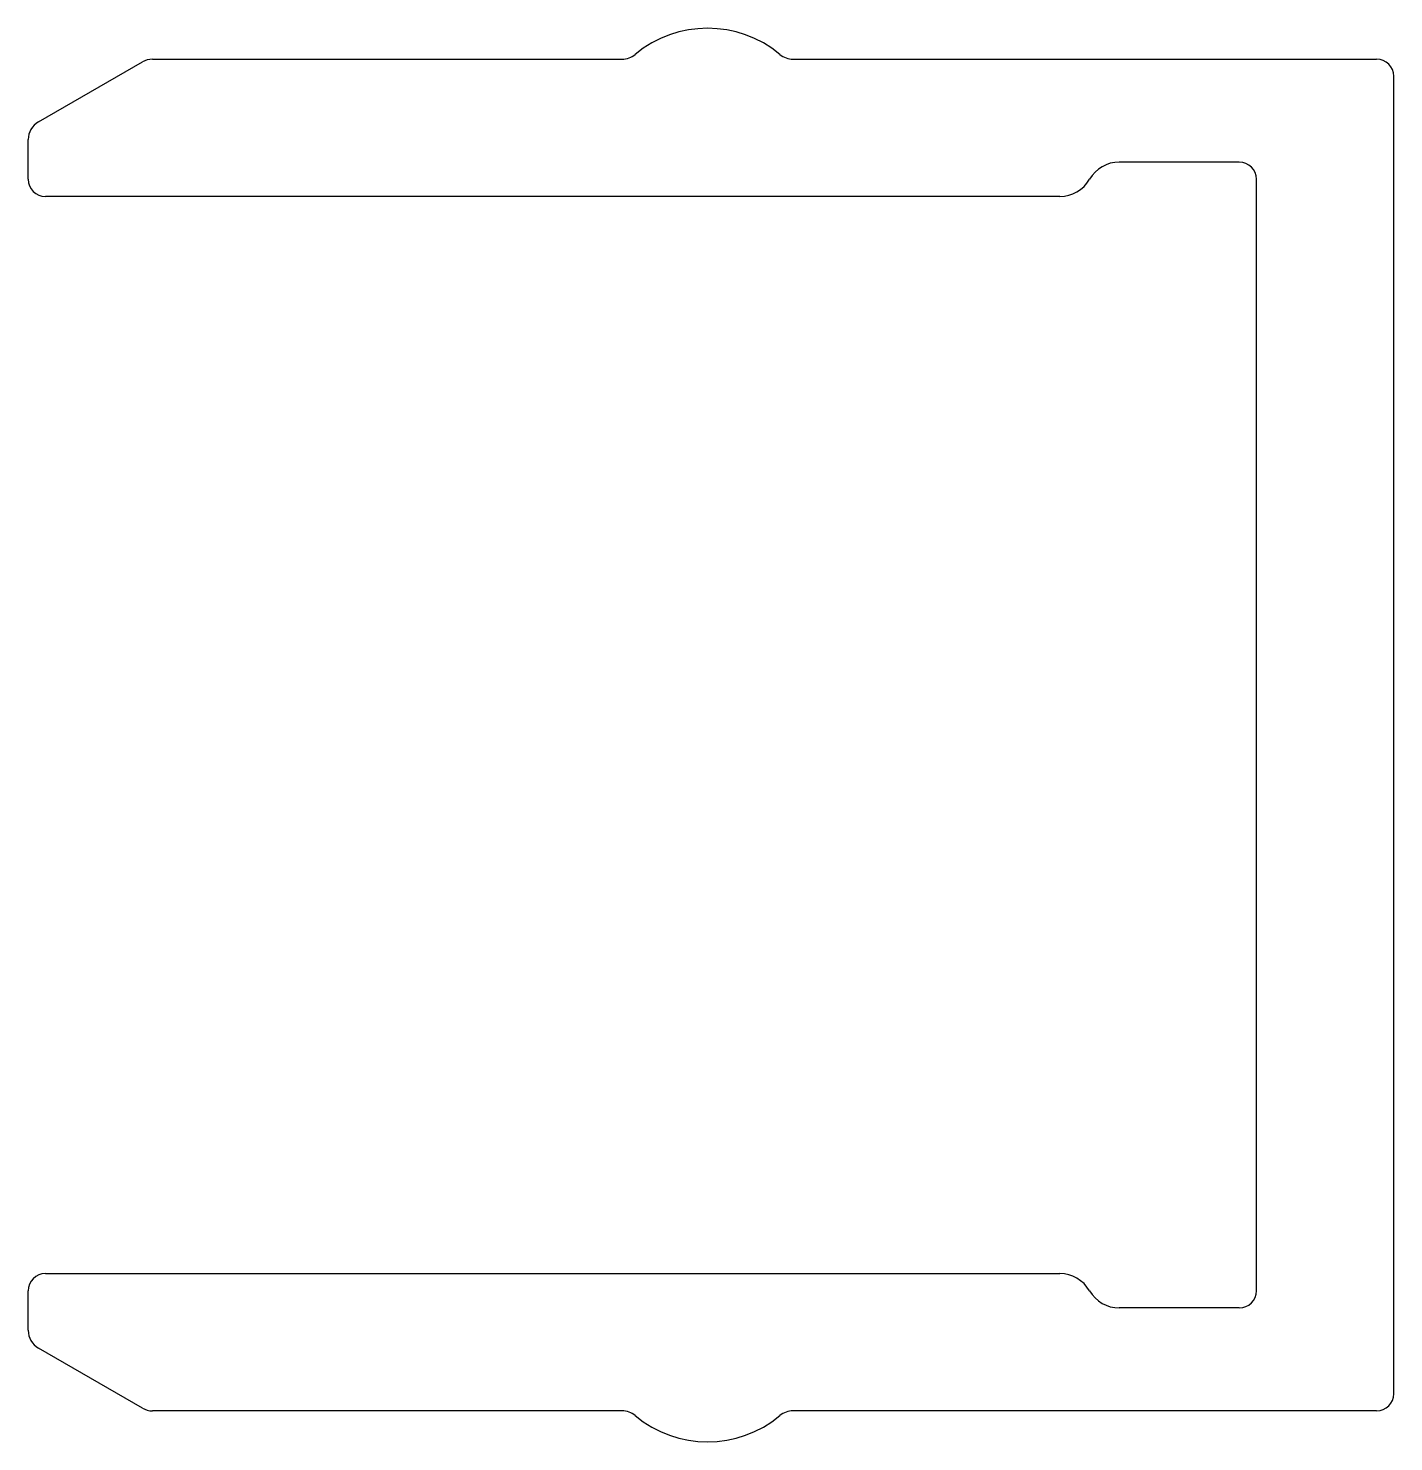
# Model space of a CAD drawing. Extents: x 1519 to 1538.9, y 2056.8 to 2077.4.
import ezdxf

# ---------------------------------------------------------------- set-up
doc = ezdxf.new("R2010")
doc.units = 0
doc.linetypes.add('ACAD_ISO10W100', pattern=[18, 12, -3, 0, -3])
doc.layers.add('3-2', color=102, linetype='ACAD_ISO10W100')

msp = doc.modelspace()

# ---------------------------------------------------------------- linework, layer by layer
at = {"layer": '3-2', "color": 0, "linetype": 'BYBLOCK'}
for p, q in [((1520.774, 2076.926), (1527.615, 2076.926)), ((1530.107, 2076.926), (1538.611, 2076.926)), ((1519.111, 2076.013), (1520.624, 2076.886)), ((1538.861, 2057.476), (1538.861, 2076.676)), ((1518.961, 2075.176), (1518.961, 2075.753)), ((1536.611, 2075.426), (1534.861, 2075.426)), ((1536.861, 2058.976), (1536.861, 2075.176)), ((1533.995, 2074.926), (1519.211, 2074.926)), ((1519.211, 2059.226), (1533.995, 2059.226)), ((1518.961, 2058.4), (1518.961, 2058.976)), ((1536.611, 2058.726), (1534.861, 2058.726)), ((1520.624, 2057.266), (1519.111, 2058.14)), ((1527.615, 2057.226), (1520.774, 2057.226)), ((1538.611, 2057.226), (1530.107, 2057.226))]:
    msp.add_line(p, q, dxfattribs=at)
for centre, radius, start, end in [((1528.861, 2075.726), 1.65, 50.2849, 129.7151), ((1520.774, 2076.626), 0.3, 90, 120), ((1527.615, 2077.226), 0.3, 270, 309.7151), ((1530.107, 2077.226), 0.3, 230.2849, 270), ((1538.611, 2076.676), 0.25, 0, 90), ((1519.261, 2075.753), 0.3, 120, 180), ((1534.861, 2074.926), 0.5, 90, 150), ((1536.611, 2075.176), 0.25, 0, 90), ((1519.211, 2075.176), 0.25, 180, 270), ((1533.995, 2075.426), 0.5, 270, 330), ((1519.211, 2058.976), 0.25, 90, 180), ((1533.995, 2058.726), 0.5, 30, 90), ((1534.861, 2059.226), 0.5, 210, 270), ((1536.611, 2058.976), 0.25, 270, 360), ((1519.261, 2058.4), 0.3, 180, 240), ((1538.611, 2057.476), 0.25, 270, 360), ((1520.774, 2057.526), 0.3, 240, 270), ((1527.615, 2056.926), 0.3, 50.2849, 90), ((1528.861, 2058.426), 1.65, 230.2849, 309.7151), ((1530.107, 2056.926), 0.3, 90, 129.7151)]:
    msp.add_arc(centre, radius, start, end, dxfattribs=at)

doc.saveas('drawing.dxf')
